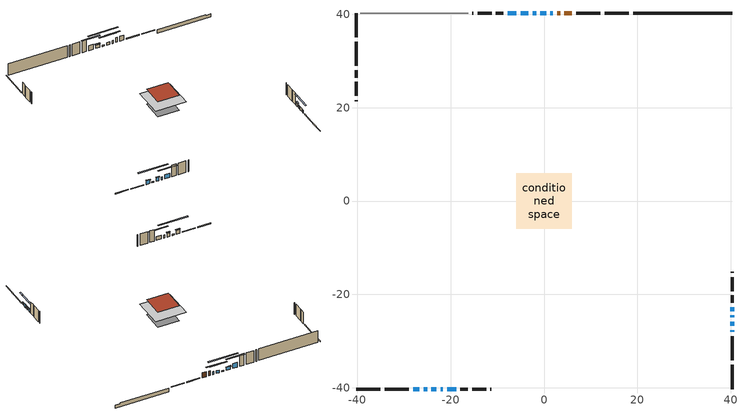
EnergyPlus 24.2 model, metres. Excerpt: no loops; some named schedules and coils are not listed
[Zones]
conditioned space
 floor adiabatic (AdiabaticFloorConstruction): -5.97,-5.97 -5.97,5.97 5.97,5.97 5.97,-5.97 z2.62
 floor foundation (Slab1 construction): -4.21,-4.21 -4.21,4.21 4.21,4.21 4.21,-4.21 z-1.34
 wall outside (RimJoist1 construction): 18.19,40.27 13.01,40.27 / -40.27,-40.27 -35.09,-40.27 / -40.27,40.27 -40.27,35.09 / 40.27,-40.27 40.27,-35.09 z0.18:0.48
 wall outside (RimJoist3 construction): 12.08,40.27 6.9,40.27 / -34.16,-40.27 -28.98,-40.27 / -40.27,34.16 -40.27,28.98 / 40.27,-34.16 40.27,-28.98 z0.18:0.48
 wall outside (AdiabaticWallConstruction 1): 5.97,40.27 4.38,40.27 / 3.45,40.27 2.83,40.27 z0.18:2.21
 wall outside (AdiabaticWallConstruction): -28.05,-40.27 -26.73,-40.27 / -24.11,-40.27 -23.09,-40.27 z0.18:1.76; 40.27,-28.05 40.27,-27.66 / 1.9,40.27 1.39,40.27 / -22.17,-40.27 -21.69,-40.27 z0.18:1.4; 40.27,-26.73 40.27,-25.87 z0.18:1.55; 0.46,40.27 -0.76,40.27 z0.18:1.25; -1.68,40.27 -2.45,40.27 / -25.8,-40.27 -25.04,-40.27 z0.18:0.64; 40.27,-24.94 40.27,-24.51 z0.18:1.53; 40.27,-23.58 40.27,-22.76 / -3.38,40.27 -5.01,40.27 z0.18:1.5; -5.93,40.27 -7.76,40.27 z0.18:2.26; -20.76,-40.27 -18.83,-40.27 z0.18:1.81
 wall outside (Wall1 construction): -8.69,40.27 -10.29,40.27 / -17.9,-40.27 -16.3,-40.27 / -40.27,28.05 -40.27,26.45 / 40.27,-21.84 40.27,-20.24 z0.18:5.06
 wall outside (Wall2 construction): -11.22,40.27 -14.18,40.27 / -15.37,-40.27 -12.41,-40.27 / -40.27,25.52 -40.27,22.56 / 40.27,-19.31 40.27,-16.35 z0.18:5.06
 wall outside (Wall3 construction): -15.11,40.27 -15.34,40.27 / -11.48,-40.27 -11.25,-40.27 / -40.27,21.63 -40.27,21.4 / 40.27,-15.42 40.27,-15.19 z0.18:5.06
 wall foundation (FoundationWall1 construction): 19.12,40.27,-1.34 19.12,40.27,0.18 38.16,40.27,0.18 38.16,40.27,-0.15 40.27,40.27,-0.15 40.27,40.27,-1.34
 wall adiabatic (Wall6 construction): -16.27,40.27 -39.34,40.27 z0.18:5.06
 window (WindowConstruction): -28.05,-40.27 -26.73,-40.27 z0.18:1.76
 window (WindowConstruction 11): 40.27,-28.05 40.27,-27.66 z0.18:1.4
 window (WindowConstruction 7): 40.27,-26.73 40.27,-25.87 z0.18:1.55
 window (WindowConstruction 8): 1.9,40.27 1.39,40.27 z0.18:1.4
 window (WindowConstruction 9): 0.46,40.27 -0.76,40.27 z0.18:1.25
 window (WindowConstruction 12): -1.69,40.27 -2.45,40.27 z0.18:0.64
 window (WindowConstruction 13): -25.8,-40.27 -25.04,-40.27 z0.18:0.64
 window (WindowConstruction 1): -24.11,-40.27 -23.09,-40.27 z0.18:1.76
 window (WindowConstruction 2): 40.27,-24.94 40.27,-24.51 z0.18:1.53
 window (WindowConstruction 3): 40.27,-23.58 40.27,-22.76 z0.18:1.5
 window (WindowConstruction 4): -3.38,40.27 -5,40.27 z0.18:1.5
 window (WindowConstruction 5): -5.93,40.27 -7.76,40.27 z0.18:2.26
 window (WindowConstruction 10): -22.17,-40.27 -21.69,-40.27 z0.18:1.4
 window (WindowConstruction 6): -20.76,-40.27 -18.83,-40.27 z0.18:1.8
 door (Door): 5.97,40.27 4.38,40.27 z0.18:2.21
 door (Door 1): 3.45,40.27 2.83,40.27 z0.18:2.21
 ceiling adiabatic (AdiabaticFloorConstruction): 5.97,-5.97 5.97,5.97 -5.97,5.97 -5.97,-5.97 z2.62
 roof outside (Roof1 construction): -4.23,4.23 -4.23,-4.23 4.23,-4.23 4.23,4.23 z5.06
shading: -26.53,-40.27 -28.25,-40.27 -28.25,-40.69 -26.53,-40.69 z1.96; 40.27,-23.08 40.27,-29.52 40.69,-29.52 40.69,-23.08 z4.34; -1.4,40.27 4.69,40.27 4.69,40.69 -1.4,40.69 z4.19; -3.55,40.27 3.25,40.27 3.25,40.69 -3.55,40.69 z4.04; -7.99,40.27 3.86,40.27 3.86,40.69 -7.99,40.69 z6.18; -19.5,-40.27 -31.34,-40.27 -31.34,-40.69 -19.5,-40.69 z6.18; -22.89,-40.27 -24.31,-40.27 -24.31,-40.69 -22.89,-40.69 z1.96; 40.27,-21.72 40.27,-27.73 40.69,-27.73 40.69,-21.72 z4.32; 40.27,-22.56 40.27,-23.78 40.69,-23.78 40.69,-22.56 z1.7; -5.21,40.27 -3.18,40.27 -3.18,40.69 -5.21,40.69 z1.7; -10.55,40.27 -3.14,40.27 -3.14,40.69 -10.55,40.69 z5.05; -16.04,-40.27 -23.55,-40.27 -23.55,-40.69 -16.04,-40.69 z4.59
[Building]
Building 1: Terrain=Suburbs
[Site:Location]
Montreal Intl AP_QC: Latitude {deg}=45.47; Longitude {deg}=-73.74; Time Zone {hr}=-5; Elevation {m}=36; Keep Site Location Information=Yes
[Site:GroundTemperature:Shallow]
2.07863, -0.316383, -0.508184, 0.628371, 5.19101, 9.73239, 13.6695, 16.1636, 16.3755, 14.347, 10.5102, 6.10817
[Site:WaterMainsTemperature]
Calculation Method=Schedule; Temperature Schedule=mains temperature schedule
[Material] Roughness=Rough; Thermal Absorptance=0.9
Name | Thickness {m} | Conductivity {W/m-K} | Density {kg/m3} | Specific Heat {J/kg-K} | Solar Absorptance | Visible Absorptance
asphalt or fiberglass shingles | 0.00635 | 0.162714 | 1121.4 | 1465.45 | 0.4 | 0.4
concrete 4.0 in. | 0.1016 | 1.803125 | 2242.8 | 837.4 | 0.7 | 0.7
concrete 8.0 in. | 0.2032 | 1.803125 | 2242.8 | 837.4 | 0.7 | 0.7
door material | 0.04445 | 0.053851 | 512.64 | 1214.23 | 0.7 | 0.7
floor covering | 0.0127 | 0.0433444 | 54.468 | 1339.84 | 0.6 | 0.6
floor rigid ins; wall rigid ins 1 | 0.512978 | 0.029427 | 32.04 | 1214.23 | 0.7 | 0.7
floor stud and cavity | 0.1397 | 1.75129 | 37.0049 | 1207.88 | 0.7 | 0.7
furniture material conditioned space 1 | 0.1524 | 0.115458 | 640.8 | 1214.23 | 0.6 | 0.6
gypsum board | 0.00254 | 0.160291 | 801 | 837.4 | 0.6 | 0.6
gypsum board 1 | 0.0127 | 0.160291 | 801 | 837.4 | 0.6 | 0.6
osb sheathing 0.5 in. | 0.0127 | 0.115458 | 512.64 | 1214.23 | 0.7 | 0.7
osb sheathing 0.5 in. 1 | 0.0127 | 0.115458 | 512.64 | 1214.23 | 0.4 | 0.4
osb sheathing 0.75 in. | 0.01905 | 0.115458 | 512.64 | 1214.23 | 0.7 | 0.7
rim joist stud and cavity | 0.0508 | 0.177588 | 50.32683 | 1063.81 | 0.6 | 0.6
rim joist stud and cavity 1 | 0.0508 | 0.151479 | 50.32683 | 1063.81 | 0.6 | 0.6
roof stud and cavity | 0.0889 | 0.469051 | 50.32683 | 1063.81 | 0.7 | 0.7
wall rigid ins | 0.051816 | 0.029427 | 32.04 | 1214.23 | 0.7 | 0.7
wall stud and cavity | 0.1397 | 0.109735 | 139.0536 | 1170.24 | 0.7 | 0.7
wall stud and cavity 1 | 0.1397 | 0.19304 | 139.0536 | 1170.24 | 0.7 | 0.7
wall stud and cavity 2 | 0.1397 | 0.396708 | 139.0536 | 1170.24 | 0.7 | 0.7
wall stud and cavity 3 | 0.1397 | 0.157561 | 139.0536 | 1170.24 | 0.7 | 0.7
wall stud and cavity 4 | 0.0889 | 0.380278 | 52.3479 | 1209.89 | 0.7 | 0.7
wall stud and cavity 5 | 0.0889 | 0.391764 | 83.0341 | 1211.67 | 0.7 | 0.7
wood siding | 0.0254 | 0.102417 | 544.68 | 1172.36 | 0.4 | 0.4
wood siding 1; wood siding 2; wood siding 3 | 0.0254 | 0.102417 | 544.68 | 1172.36 | 0.7 | 0.7
[WindowMaterial:SimpleGlazingSystem]
Name | U-Factor {W/m2-K} | Solar Heat Gain Coefficient
WindowMaterial | 2.918492 | 0.62
WindowMaterial 1 | 2.93496 | 0.6
WindowMaterial 10 | 4.33629 | 0.65
WindowMaterial 11 | 3.02808 | 0.44
WindowMaterial 12 | 3.06101 | 0.4
WindowMaterial 2 | 2.76405 | 0.47
WindowMaterial 3 | 2.78052 | 0.57
WindowMaterial 4 | 4.19775 | 0.68
WindowMaterial 5 | 2.9378 | 0.6
WindowMaterial 6 | 2.78222 | 0.58
WindowMaterial 7 | 2.76746 | 0.5
WindowMaterial 8 | 2.78392 | 0.59
WindowMaterial 9 | 4.27156 | 0.65
[Construction]
AdiabaticFloorConstruction: floor stud and cavity, floor rigid ins, osb sheathing 0.75 in., floor covering
AdiabaticWallConstruction: wood siding 2, wall rigid ins 1, wall stud and cavity 4, gypsum board 1
AdiabaticWallConstruction 1: wood siding 3, wall rigid ins 1, wall stud and cavity 4, gypsum board 1
Door; Door 1: door material
FoundationWall1 construction: concrete 8.0 in.
furniture construction conditioned space 1: furniture material conditioned space 1
PartitionWallConstruction: gypsum board 1, wall stud and cavity 5, gypsum board 1
RimJoist1 construction: wood siding 1, rim joist stud and cavity
RimJoist3 construction: wood siding 1, rim joist stud and cavity 1
Roof1 construction: asphalt or fiberglass shingles, roof stud and cavity, gypsum board
Slab1 construction: concrete 4.0 in.
Wall1 construction: wood siding, wall rigid ins, osb sheathing 0.5 in., wall stud and cavity, gypsum board 1
Wall2 construction: wood siding, osb sheathing 0.5 in., wall stud and cavity 1, gypsum board 1
Wall3 construction: wood siding, wall rigid ins, osb sheathing 0.5 in., wall stud and cavity 2, gypsum board 1
Wall6 construction: osb sheathing 0.5 in. 1, wall stud and cavity 3, gypsum board 1
WindowConstruction: WindowMaterial
WindowConstruction 1: WindowMaterial 1
WindowConstruction 10: WindowMaterial 9
WindowConstruction 11: WindowMaterial 10
WindowConstruction 12: WindowMaterial 11
WindowConstruction 13: WindowMaterial 12
WindowConstruction 2: WindowMaterial 2
WindowConstruction 3; WindowConstruction 4: WindowMaterial 3
WindowConstruction 5: WindowMaterial 4
WindowConstruction 6: WindowMaterial 5
WindowConstruction 7: WindowMaterial 6
WindowConstruction 8: WindowMaterial 7
WindowConstruction 9: WindowMaterial 8
[Zone]
conditioned space: Multiplier=1; Volume {m3}=531.3; Part of Total Floor Area=Yes
[Space]
conditioned space 1: Zone=conditioned space; Volume {m3}=531.3
[SurfaceProperty:ExposedFoundationPerimeter]
Slab1: Exposed Perimeter Calculation Method=TotalExposedPerimeter; Total Exposed Perimeter {m}=21.153
[InternalMass] Zone or ZoneList=conditioned space; Space or SpaceList=conditioned space 1
Name | Construction | Surface Area {m2}
furniture mass conditioned space 1 | furniture construction conditioned space 1 | 85.3199
partition wall mass | PartitionWallConstruction | 213.3
[Lights]
interior lighting: Zone or ZoneList or Space or SpaceList=conditioned space 1; Schedule=interior lighting schedule; Design Level Calculation Method=LightingLevel; Lighting Level {W}=343.2; Return Air Fraction=0; Fraction Radiant=0.6; Fraction Visible=0.2; Fraction Replaceable=1
[People]
occupants: Zone or ZoneList or Space or SpaceList=conditioned space 1; Number of People Schedule=occupants schedule; Number of People Calculation Method=People; Number of People=3; Fraction Radiant=0.314171; Sensible Heat Fraction=0.56303; Activity Level Schedule=occupants activity schedule; Carbon Dioxide Generation Rate {m3/s-W}=0; Enable ASHRAE 55 Comfort Warnings=No; Mean Radiant Temperature Calculation Type=EnclosureAveraged
[ElectricEquipment] Zone or ZoneList or Space or SpaceList=conditioned space 1; Design Level Calculation Method=EquipmentLevel
Name | Schedule | Design Level {W} | Fraction Latent | Fraction Radiant | Fraction Lost
clothes dryer | clothes dryer schedule | 140.772 | 0.015 | 0.081 | 0.85
clothes washer | clothes washer schedule | 32.1985 | 0.03 | 0.162 | 0.7
cooking range | cooking range schedule | 208.969 | 0.08 | 0.432 | 0.2
dishwasher | dishwasher schedule | 66.8632 | 0.3 | 0.18 | 0.4
fridge | fridge schedule | 72.9452 | 0 | 0.6 | 0
mech vent bath fan 0 | mech vent bath fan 0 schedule | 50.2 | 0 | 0 | 1
mech vent house fan | mech vent house fan schedule | 0 | 0 | 0 | 1
mech vent house fan cfis | mech vent house fan cfis schedule | 0 | 0 | 0 | 0
mech vent range fan 0 | mech vent range fan 0 schedule | 57 | 0 | 0 | 1
misc plug loads | misc plug loads schedule | 494.7 | 0.045 | 0.513 | 0.1
whole house fan | Always On Discrete | 0 | 0 | 0 | 1
[OtherEquipment] Zone or ZoneList or Space or SpaceList=conditioned space 1; Design Level Calculation Method=EquipmentLevel
Name | Fuel Type | Schedule | Design Level {W} | Fraction Latent | Fraction Radiant | Fraction Lost
clothes dryer 1 | Electricity | clothes dryer schedule | 0 | 0.015 | 0.081 | 0.85
cooking range 1 | Electricity | cooking range schedule | 0 | 0.08 | 0.432 | 0.2
general water use latent | None | general water use schedule | 59.3978 | 1 | 0 | 0
general water use sensible | None | general water use schedule | -58.539 | 0 | 0.6 | 0
mech vent house fan latent load | None | Always On Discrete | 0 | 1 | 0 | 0
mech vent house fan sensible load | None | Always On Discrete | 0 | 0 | 0 | 0
water heater energy adjustment1 | Electricity | Always On Discrete | 0.01 | 0 | 0 | 1
[ZoneInfiltration:DesignFlowRate] Zone or ZoneList or Space or SpaceList=conditioned space 1; Schedule=Always On Discrete; Design Flow Rate Calculation Method=Flow/Zone; Design Flow Rate {m3/s}=0
infil flow; natural vent flow; whole house fan flow
[ZoneControl:Thermostat]
conditioned space Thermostat: Zone or ZoneList=conditioned space; Control Type Schedule=conditioned space Thermostat Schedule; Control 1=conditioned space temperature setpoint; Temperature Difference Between Cutout And Setpoint {deltaC}=0
[ThermostatSetpoint:DualSetpoint]
conditioned space temperature setpoint: Heating Setpoint Temperature Schedule=heating setpoint; Cooling Setpoint Temperature Schedule=cooling setpoint
[AirLoopHVAC:UnitarySystem]
unit heater unitary system: Control Type=Load; Controlling Zone or Thermostat Location=conditioned space; Dehumidification Control Type=None; Availability Schedule=Always On Discrete; Supply Fan=unit heater supply fan; Fan Placement=BlowThrough; Supply Air Fan Operating Mode Schedule=unit heater auto fan schedule; Heating Coil=unit heater htg coil; DX Heating Coil Sizing Ratio=1; Use DOAS DX Cooling Coil=No; Minimum Supply Air Temperature {C}=2; Latent Load Control=SensibleOnlyLoadControl; Cooling Supply Air Flow Rate Method=None; Heating Supply Air Flow Rate Method=SupplyAirFlowRate; Heating Supply Air Flow Rate {m3/s}=0.00141584; No Load Supply Air Flow Rate Method=SupplyAirFlowRate; No Load Supply Air Flow Rate {m3/s}=0; No Load Supply Air Flow Rate Control Set To Low Speed=Yes; Maximum Supply Air Temperature {C}=48.8889; Maximum Outdoor Dry-Bulb Temperature for Supplemental Heater Operation {C}=21; Ancillary On-Cycle Electric Power {W}=0; Ancillary Off-Cycle Electric Power {W}=0
[Zone equipment]
conditioned space: electric baseboard, unit heater unitary system
[Foundation:Kiva]
Foundation Kiva 1: Initial Indoor Air Temperature {C}=18; Wall Height Above Grade {m}=0.180015; Wall Depth Below Slab {m}=0.2032
[Foundation:Kiva:Settings]
Soil Conductivity {W/m-K}=0.849921; Soil Density {kg/m3}=1842.3; Soil Specific Heat {J/kg-K}=418.7; Ground Solar Absorptivity=0.9; Ground Thermal Absorptivity=0.9; Ground Surface Roughness {m}=0.03; Far-Field Width {m}=40; Deep-Ground Boundary Condition=ZeroFlux; Deep-Ground Depth {m}=40; Minimum Cell Dimension {m}=0.2; Maximum Cell Growth Coefficient=3; Simulation Timestep=Timestep
[Exterior:Lights]
exterior lighting: Schedule=exterior lighting schedule; Design Level {W}=75.6
[EnergyManagementSystem:Sensor] Output:Variable or Output:Meter Index Key=conditioned space
Name | Output:Variable or Output:Meter
conditioned_space_clg_unmet_s | Zone Cooling Setpoint Not Met Time
conditioned_space_htg_unmet_s | Zone Heating Setpoint Not Met Time
fridge_tin_s; tin_s; tin_s_1 | Zone Mean Air Temperature
tout_s | Zone Outdoor Air Drybulb Temperature
win_s | Zone Air Humidity Ratio
[Schedule:Week:Daily]
interior lighting schedule Week Rule - Jan1-Jan27: interior lighting schedule day, interior lighting schedule day, interior lighting schedule day, interior lighting schedule day, interior lighting schedule day, interior lighting schedule day, interior lighting schedule day, interior lighting schedule default day, interior lighting schedule default day, interior lighting schedule default day, interior lighting schedule default day, interior lighting schedule default day
interior lighting schedule Week Rule - Jan28-Feb3: interior lighting schedule day, interior lighting schedule day, interior lighting schedule day, interior lighting schedule day, interior lighting schedule day 1, interior lighting schedule day 1, interior lighting schedule day 1, interior lighting schedule default day, interior lighting schedule default day, interior lighting schedule default day, interior lighting schedule default day, interior lighting schedule default day
interior lighting schedule Week Rule - Feb4-Feb24: interior lighting schedule day 1, interior lighting schedule day 1, interior lighting schedule day 1, interior lighting schedule day 1, interior lighting schedule day 1, interior lighting schedule day 1, interior lighting schedule day 1, interior lighting schedule default day, interior lighting schedule default day, interior lighting schedule default day, interior lighting schedule default day, interior lighting schedule default day
interior lighting schedule Week Rule - Feb25-Mar3: interior lighting schedule day 1, interior lighting schedule day 1, interior lighting schedule day 1, interior lighting schedule day 1, interior lighting schedule day 2, interior lighting schedule day 2, interior lighting schedule day 2, interior lighting schedule default day, interior lighting schedule default day, interior lighting schedule default day, interior lighting schedule default day, interior lighting schedule default day
interior lighting schedule Week Rule - Mar4-Mar31: interior lighting schedule day 2, interior lighting schedule day 2, interior lighting schedule day 2, interior lighting schedule day 2, interior lighting schedule day 2, interior lighting schedule day 2, interior lighting schedule day 2, interior lighting schedule default day, interior lighting schedule default day, interior lighting schedule default day, interior lighting schedule default day, interior lighting schedule default day
interior lighting schedule Week Rule - Apr1-Apr28: interior lighting schedule day 3, interior lighting schedule day 3, interior lighting schedule day 3, interior lighting schedule day 3, interior lighting schedule day 3, interior lighting schedule day 3, interior lighting schedule day 3, interior lighting schedule default day, interior lighting schedule default day, interior lighting schedule default day, interior lighting schedule default day, interior lighting schedule default day
interior lighting schedule Week Rule - Apr29-May5: interior lighting schedule day 3, interior lighting schedule day 3, interior lighting schedule day 4, interior lighting schedule day 4, interior lighting schedule day 4, interior lighting schedule day 4, interior lighting schedule day 4, interior lighting schedule default day, interior lighting schedule default day, interior lighting schedule default day, interior lighting schedule default day, interior lighting schedule default day
interior lighting schedule Week Rule - May6-May26: interior lighting schedule day 4, interior lighting schedule day 4, interior lighting schedule day 4, interior lighting schedule day 4, interior lighting schedule day 4, interior lighting schedule day 4, interior lighting schedule day 4, interior lighting schedule default day, interior lighting schedule default day, interior lighting schedule default day, interior lighting schedule default day, interior lighting schedule default day
interior lighting schedule Week Rule - May27-Jun2: interior lighting schedule day 4, interior lighting schedule day 4, interior lighting schedule day 4, interior lighting schedule day 4, interior lighting schedule day 4, interior lighting schedule day 5, interior lighting schedule day 5, interior lighting schedule default day, interior lighting schedule default day, interior lighting schedule default day, interior lighting schedule default day, interior lighting schedule default day
interior lighting schedule Week Rule - Jun3-Jun30: interior lighting schedule day 5, interior lighting schedule day 5, interior lighting schedule day 5, interior lighting schedule day 5, interior lighting schedule day 5, interior lighting schedule day 5, interior lighting schedule day 5, interior lighting schedule default day, interior lighting schedule default day, interior lighting schedule default day, interior lighting schedule default day, interior lighting schedule default day
interior lighting schedule Week Rule - Jul1-Jul28: interior lighting schedule day 6, interior lighting schedule day 6, interior lighting schedule day 6, interior lighting schedule day 6, interior lighting schedule day 6, interior lighting schedule day 6, interior lighting schedule day 6, interior lighting schedule default day, interior lighting schedule default day, interior lighting schedule default day, interior lighting schedule default day, interior lighting schedule default day
interior lighting schedule Week Rule - Jul29-Aug4: interior lighting schedule day 6, interior lighting schedule day 6, interior lighting schedule day 6, interior lighting schedule day 7, interior lighting schedule day 7, interior lighting schedule day 7, interior lighting schedule day 7, interior lighting schedule default day, interior lighting schedule default day, interior lighting schedule default day, interior lighting schedule default day, interior lighting schedule default day
interior lighting schedule Week Rule - Aug5-Aug25: interior lighting schedule day 7, interior lighting schedule day 7, interior lighting schedule day 7, interior lighting schedule day 7, interior lighting schedule day 7, interior lighting schedule day 7, interior lighting schedule day 7, interior lighting schedule default day, interior lighting schedule default day, interior lighting schedule default day, interior lighting schedule default day, interior lighting schedule default day
interior lighting schedule Week Rule - Aug26-Sep1: interior lighting schedule day 7, interior lighting schedule day 7, interior lighting schedule day 7, interior lighting schedule day 7, interior lighting schedule day 7, interior lighting schedule day 7, interior lighting schedule day 8, interior lighting schedule default day, interior lighting schedule default day, interior lighting schedule default day, interior lighting schedule default day, interior lighting schedule default day
interior lighting schedule Week Rule - Sep2-Sep29: interior lighting schedule day 8, interior lighting schedule day 8, interior lighting schedule day 8, interior lighting schedule day 8, interior lighting schedule day 8, interior lighting schedule day 8, interior lighting schedule day 8, interior lighting schedule default day, interior lighting schedule default day, interior lighting schedule default day, interior lighting schedule default day, interior lighting schedule default day
interior lighting schedule Week Rule - Sep30-Oct6: interior lighting schedule day 8, interior lighting schedule day 9, interior lighting schedule day 9, interior lighting schedule day 9, interior lighting schedule day 9, interior lighting schedule day 9, interior lighting schedule day 9, interior lighting schedule default day, interior lighting schedule default day, interior lighting schedule default day, interior lighting schedule default day, interior lighting schedule default day
interior lighting schedule Week Rule - Oct7-Oct27: interior lighting schedule day 9, interior lighting schedule day 9, interior lighting schedule day 9, interior lighting schedule day 9, interior lighting schedule day 9, interior lighting schedule day 9, interior lighting schedule day 9, interior lighting schedule default day, interior lighting schedule default day, interior lighting schedule default day, interior lighting schedule default day, interior lighting schedule default day
interior lighting schedule Week Rule - Oct28-Nov3: interior lighting schedule day 9, interior lighting schedule day 9, interior lighting schedule day 9, interior lighting schedule day 9, interior lighting schedule day 10, interior lighting schedule day 10, interior lighting schedule day 10, interior lighting schedule default day, interior lighting schedule default day, interior lighting schedule default day, interior lighting schedule default day, interior lighting schedule default day
interior lighting schedule Week Rule - Nov4-Nov24: interior lighting schedule day 10, interior lighting schedule day 10, interior lighting schedule day 10, interior lighting schedule day 10, interior lighting schedule day 10, interior lighting schedule day 10, interior lighting schedule day 10, interior lighting schedule default day, interior lighting schedule default day, interior lighting schedule default day, interior lighting schedule default day, interior lighting schedule default day
interior lighting schedule Week Rule - Nov25-Dec1: interior lighting schedule day 10, interior lighting schedule day 10, interior lighting schedule day 10, interior lighting schedule day 10, interior lighting schedule day 10, interior lighting schedule day 10, interior lighting schedule day 11, interior lighting schedule default day, interior lighting schedule default day, interior lighting schedule default day, interior lighting schedule default day, interior lighting schedule default day
interior lighting schedule Week Rule - Dec2-Dec31: interior lighting schedule day 11, interior lighting schedule day 11, interior lighting schedule day 11, interior lighting schedule day 11, interior lighting schedule day 11, interior lighting schedule day 11, interior lighting schedule day 11, interior lighting schedule default day, interior lighting schedule default day, interior lighting schedule default day, interior lighting schedule default day, interior lighting schedule default day
occupants schedule Week Rule - Jan1-Dec31: occupants schedule day, occupants schedule day, occupants schedule day, occupants schedule day, occupants schedule day, occupants schedule day, occupants schedule day, occupants schedule default day, occupants schedule default day, occupants schedule default day, occupants schedule default day, occupants schedule default day
clothes dryer schedule Week Rule - Jan1-Dec31: clothes dryer schedule day, clothes dryer schedule day, clothes dryer schedule day, clothes dryer schedule day, clothes dryer schedule day, clothes dryer schedule day, clothes dryer schedule day, clothes dryer schedule default day, clothes dryer schedule default day, clothes dryer schedule default day, clothes dryer schedule default day, clothes dryer schedule default day
clothes washer schedule Week Rule - Jan1-Dec31: clothes washer schedule day, clothes washer schedule day, clothes washer schedule day, clothes washer schedule day, clothes washer schedule day, clothes washer schedule day, clothes washer schedule day, clothes washer schedule default day, clothes washer schedule default day, clothes washer schedule default day, clothes washer schedule default day, clothes washer schedule default day
cooking range schedule Week Rule - Jan1-Dec31: cooking range schedule day, cooking range schedule day, cooking range schedule day, cooking range schedule day, cooking range schedule day, cooking range schedule day, cooking range schedule day, cooking range schedule default day, cooking range schedule default day, cooking range schedule default day, cooking range schedule default day, cooking range schedule default day
dishwasher schedule Week Rule - Jan1-Dec31: dishwasher schedule day, dishwasher schedule day, dishwasher schedule day, dishwasher schedule day, dishwasher schedule day, dishwasher schedule day, dishwasher schedule day, dishwasher schedule default day, dishwasher schedule default day, dishwasher schedule default day, dishwasher schedule default day, dishwasher schedule default day
mech vent bath fan 0 schedule Week Rule - Jan1-Dec31: mech vent bath fan 0 schedule day, mech vent bath fan 0 schedule day, mech vent bath fan 0 schedule day, mech vent bath fan 0 schedule day, mech vent bath fan 0 schedule day, mech vent bath fan 0 schedule day, mech vent bath fan 0 schedule day, mech vent bath fan 0 schedule default day, mech vent bath fan 0 schedule default day, mech vent bath fan 0 schedule default day, mech vent bath fan 0 schedule default day, mech vent bath fan 0 schedule default day
mech vent range fan 0 schedule Week Rule - Jan1-Dec31: mech vent range fan 0 schedule day, mech vent range fan 0 schedule day, mech vent range fan 0 schedule day, mech vent range fan 0 schedule day, mech vent range fan 0 schedule day, mech vent range fan 0 schedule day, mech vent range fan 0 schedule day, mech vent range fan 0 schedule default day, mech vent range fan 0 schedule default day, mech vent range fan 0 schedule default day, mech vent range fan 0 schedule default day, mech vent range fan 0 schedule default day
misc plug loads schedule Week Rule - Jan1-Dec31: misc plug loads schedule day, misc plug loads schedule day, misc plug loads schedule day, misc plug loads schedule day, misc plug loads schedule day, misc plug loads schedule day, misc plug loads schedule day, misc plug loads schedule default day, misc plug loads schedule default day, misc plug loads schedule default day, misc plug loads schedule default day, misc plug loads schedule default day
general water use schedule Week Rule - Jan1-Dec31: general water use schedule day, general water use schedule day, general water use schedule day, general water use schedule day, general water use schedule day, general water use schedule day, general water use schedule day, general water use schedule default day, general water use schedule default day, general water use schedule default day, general water use schedule default day, general water use schedule default day
exterior lighting schedule Week Rule - Jan1-Jan27: exterior lighting schedule day, exterior lighting schedule day, exterior lighting schedule day, exterior lighting schedule day, exterior lighting schedule day, exterior lighting schedule day, exterior lighting schedule day, exterior lighting schedule default day, exterior lighting schedule default day, exterior lighting schedule default day, exterior lighting schedule default day, exterior lighting schedule default day
exterior lighting schedule Week Rule - Jan28-Feb3: exterior lighting schedule day, exterior lighting schedule day, exterior lighting schedule day, exterior lighting schedule day, exterior lighting schedule day 1, exterior lighting schedule day 1, exterior lighting schedule day 1, exterior lighting schedule default day, exterior lighting schedule default day, exterior lighting schedule default day, exterior lighting schedule default day, exterior lighting schedule default day
exterior lighting schedule Week Rule - Feb4-Feb24: exterior lighting schedule day 1, exterior lighting schedule day 1, exterior lighting schedule day 1, exterior lighting schedule day 1, exterior lighting schedule day 1, exterior lighting schedule day 1, exterior lighting schedule day 1, exterior lighting schedule default day, exterior lighting schedule default day, exterior lighting schedule default day, exterior lighting schedule default day, exterior lighting schedule default day
exterior lighting schedule Week Rule - Feb25-Mar3: exterior lighting schedule day 1, exterior lighting schedule day 1, exterior lighting schedule day 1, exterior lighting schedule day 1, exterior lighting schedule day 2, exterior lighting schedule day 2, exterior lighting schedule day 2, exterior lighting schedule default day, exterior lighting schedule default day, exterior lighting schedule default day, exterior lighting schedule default day, exterior lighting schedule default day
exterior lighting schedule Week Rule - Mar4-Mar31: exterior lighting schedule day 2, exterior lighting schedule day 2, exterior lighting schedule day 2, exterior lighting schedule day 2, exterior lighting schedule day 2, exterior lighting schedule day 2, exterior lighting schedule day 2, exterior lighting schedule default day, exterior lighting schedule default day, exterior lighting schedule default day, exterior lighting schedule default day, exterior lighting schedule default day
exterior lighting schedule Week Rule - Apr1-Apr28: exterior lighting schedule day 3, exterior lighting schedule day 3, exterior lighting schedule day 3, exterior lighting schedule day 3, exterior lighting schedule day 3, exterior lighting schedule day 3, exterior lighting schedule day 3, exterior lighting schedule default day, exterior lighting schedule default day, exterior lighting schedule default day, exterior lighting schedule default day, exterior lighting schedule default day
exterior lighting schedule Week Rule - Apr29-May5: exterior lighting schedule day 3, exterior lighting schedule day 3, exterior lighting schedule day 4, exterior lighting schedule day 4, exterior lighting schedule day 4, exterior lighting schedule day 4, exterior lighting schedule day 4, exterior lighting schedule default day, exterior lighting schedule default day, exterior lighting schedule default day, exterior lighting schedule default day, exterior lighting schedule default day
exterior lighting schedule Week Rule - May6-May26: exterior lighting schedule day 4, exterior lighting schedule day 4, exterior lighting schedule day 4, exterior lighting schedule day 4, exterior lighting schedule day 4, exterior lighting schedule day 4, exterior lighting schedule day 4, exterior lighting schedule default day, exterior lighting schedule default day, exterior lighting schedule default day, exterior lighting schedule default day, exterior lighting schedule default day
exterior lighting schedule Week Rule - May27-Jun2: exterior lighting schedule day 4, exterior lighting schedule day 4, exterior lighting schedule day 4, exterior lighting schedule day 4, exterior lighting schedule day 4, exterior lighting schedule day 5, exterior lighting schedule day 5, exterior lighting schedule default day, exterior lighting schedule default day, exterior lighting schedule default day, exterior lighting schedule default day, exterior lighting schedule default day
exterior lighting schedule Week Rule - Jun3-Jun30: exterior lighting schedule day 5, exterior lighting schedule day 5, exterior lighting schedule day 5, exterior lighting schedule day 5, exterior lighting schedule day 5, exterior lighting schedule day 5, exterior lighting schedule day 5, exterior lighting schedule default day, exterior lighting schedule default day, exterior lighting schedule default day, exterior lighting schedule default day, exterior lighting schedule default day
exterior lighting schedule Week Rule - Jul1-Jul28: exterior lighting schedule day 6, exterior lighting schedule day 6, exterior lighting schedule day 6, exterior lighting schedule day 6, exterior lighting schedule day 6, exterior lighting schedule day 6, exterior lighting schedule day 6, exterior lighting schedule default day, exterior lighting schedule default day, exterior lighting schedule default day, exterior lighting schedule default day, exterior lighting schedule default day
exterior lighting schedule Week Rule - Jul29-Aug4: exterior lighting schedule day 6, exterior lighting schedule day 6, exterior lighting schedule day 6, exterior lighting schedule day 7, exterior lighting schedule day 7, exterior lighting schedule day 7, exterior lighting schedule day 7, exterior lighting schedule default day, exterior lighting schedule default day, exterior lighting schedule default day, exterior lighting schedule default day, exterior lighting schedule default day
exterior lighting schedule Week Rule - Aug5-Aug25: exterior lighting schedule day 7, exterior lighting schedule day 7, exterior lighting schedule day 7, exterior lighting schedule day 7, exterior lighting schedule day 7, exterior lighting schedule day 7, exterior lighting schedule day 7, exterior lighting schedule default day, exterior lighting schedule default day, exterior lighting schedule default day, exterior lighting schedule default day, exterior lighting schedule default day
exterior lighting schedule Week Rule - Aug26-Sep1: exterior lighting schedule day 7, exterior lighting schedule day 7, exterior lighting schedule day 7, exterior lighting schedule day 7, exterior lighting schedule day 7, exterior lighting schedule day 7, exterior lighting schedule day 8, exterior lighting schedule default day, exterior lighting schedule default day, exterior lighting schedule default day, exterior lighting schedule default day, exterior lighting schedule default day
[Schedule:Year]
interior lighting schedule: interior lighting schedule Week Rule - Jan1-Jan27, 1, 1, 1, 27, interior lighting schedule Week Rule - Jan28-Feb3, 1, 28, 2, 3, interior lighting schedule Week Rule - Feb4-Feb24, 2, 4, 2, 24, interior lighting schedule Week Rule - Feb25-Mar3, 2, 25, 3, 3, interior lighting schedule Week Rule - Mar4-Mar31, 3, 4, 3, 31, interior lighting schedule Week Rule - Apr1-Apr28, 4, 1, 4, 28, interior lighting schedule Week Rule - Apr29-May5, 4, 29, 5, 5, interior lighting schedule Week Rule - May6-May26, 5, 6, 5, 26, interior lighting schedule Week Rule - May27-Jun2, 5, 27, 6, 2, interior lighting schedule Week Rule - Jun3-Jun30, 6, 3, 6, 30, interior lighting schedule Week Rule - Jul1-Jul28, 7, 1, 7, 28, interior lighting schedule Week Rule - Jul29-Aug4, 7, 29, 8, 4, interior lighting schedule Week Rule - Aug5-Aug25, 8, 5, 8, 25, interior lighting schedule Week Rule - Aug26-Sep1, 8, 26, 9, 1, interior lighting schedule Week Rule - Sep2-Sep29, 9, 2, 9, 29, interior lighting schedule Week Rule - Sep30-Oct6, 9, 30, 10, 6, interior lighting schedule Week Rule - Oct7-Oct27, 10, 7, 10, 27, interior lighting schedule Week Rule - Oct28-Nov3, 10, 28, 11, 3, interior lighting schedule Week Rule - Nov4-Nov24, 11, 4, 11, 24, interior lighting schedule Week Rule - Nov25-Dec1, 11, 25, 12, 1, interior lighting schedule Week Rule - Dec2-Dec31, 12, 2, 12, 31
occupants schedule: occupants schedule Week Rule - Jan1-Dec31, 1, 1, 12, 31
clothes dryer schedule: clothes dryer schedule Week Rule - Jan1-Dec31, 1, 1, 12, 31
clothes washer schedule: clothes washer schedule Week Rule - Jan1-Dec31, 1, 1, 12, 31
cooking range schedule: cooking range schedule Week Rule - Jan1-Dec31, 1, 1, 12, 31
dishwasher schedule: dishwasher schedule Week Rule - Jan1-Dec31, 1, 1, 12, 31
mech vent bath fan 0 schedule: mech vent bath fan 0 schedule Week Rule - Jan1-Dec31, 1, 1, 12, 31
mech vent range fan 0 schedule: mech vent range fan 0 schedule Week Rule - Jan1-Dec31, 1, 1, 12, 31
misc plug loads schedule: misc plug loads schedule Week Rule - Jan1-Dec31, 1, 1, 12, 31
general water use schedule: general water use schedule Week Rule - Jan1-Dec31, 1, 1, 12, 31
exterior lighting schedule: exterior lighting schedule Week Rule - Jan1-Jan27, 1, 1, 1, 27, exterior lighting schedule Week Rule - Jan28-Feb3, 1, 28, 2, 3, exterior lighting schedule Week Rule - Feb4-Feb24, 2, 4, 2, 24, exterior lighting schedule Week Rule - Feb25-Mar3, 2, 25, 3, 3, exterior lighting schedule Week Rule - Mar4-Mar31, 3, 4, 3, 31, exterior lighting schedule Week Rule - Apr1-Apr28, 4, 1, 4, 28, exterior lighting schedule Week Rule - Apr29-May5, 4, 29, 5, 5, exterior lighting schedule Week Rule - May6-May26, 5, 6, 5, 26, exterior lighting schedule Week Rule - May27-Jun2, 5, 27, 6, 2, exterior lighting schedule Week Rule - Jun3-Jun30, 6, 3, 6, 30, exterior lighting schedule Week Rule - Jul1-Jul28, 7, 1, 7, 28, exterior lighting schedule Week Rule - Jul29-Aug4, 7, 29, 8, 4, exterior lighting schedule Week Rule - Aug5-Aug25, 8, 5, 8, 25, exterior lighting schedule Week Rule - Aug26-Sep1, 8, 26, 9, 1, exterior lighting schedule Week Rule - Sep2-Sep29, 9, 2, 9, 29, exterior lighting schedule Week Rule - Sep30-Oct6, 9, 30, 10, 6, exterior lighting schedule Week Rule - Oct7-Oct27, 10, 7, 10, 27, exterior lighting schedule Week Rule - Oct28-Nov3, 10, 28, 11, 3, exterior lighting schedule Week Rule - Nov4-Nov24, 11, 4, 11, 24, exterior lighting schedule Week Rule - Nov25-Dec1, 11, 25, 12, 1, exterior lighting schedule Week Rule - Dec2-Dec31, 12, 2, 12, 31
[Schedule:Constant]
Name | Hourly Value
occupants activity schedule | 117.228
fridge schedule; unit heater auto fan schedule | 0
mech vent house fan schedule; mech vent house fan cfis schedule; Always On Discrete | 1
[Schedule:Compact]
conditioned space Thermostat Schedule: Through: 12/31, For: AllDays, Until: 24:00, 4
mains temperature schedule: Through: 01/01, For: AllDays, Until: 24:00, 6.56833, Through: 01/02, For: AllDays, Until: 24:00, 6.48722, Through: 01/03, For: AllDays, Until: 24:00, 6.40722, Through: 01/04, For: AllDays, Until: 24:00, 6.32889, Through: 01/05, For: AllDays, Until: 24:00, 6.25167, Through: 01/06, For: AllDays, Until: 24:00, 6.17611, Through: 01/07, For: AllDays, Until: 24:00, 6.10222, Through: 01/08, For: AllDays, Until: 24:00, 6.02944, Through: 01/09, For: AllDays, Until: 24:00, 5.95833, Through: 01/10, For: AllDays, Until: 24:00, 5.88889, Through: 01/11, For: AllDays, Until: 24:00, 5.82056, Through: 01/12, For: AllDays, Until: 24:00, 5.75444, Through: 01/13, For: AllDays, Until: 24:00, 5.68944, Through: 01/14, For: AllDays, Until: 24:00, 5.62611, Through: 01/15, For: AllDays, Until: 24:00, 5.56444, Through: 01/16, For: AllDays, Until: 24:00, 5.50444, Through: 01/17, For: AllDays, Until: 24:00, 5.44611, Through: 01/18, For: AllDays, Until: 24:00, 5.38944, Through: 01/19, For: AllDays, Until: 24:00, 5.33389, Through: 01/20, For: AllDays, Until: 24:00, 5.28111, Through: 01/21, For: AllDays, Until: 24:00, 5.22944, Through: 01/22, For: AllDays, Until: 24:00, 5.17944, Through: 01/23, For: AllDays, Until: 24:00, 5.13111, Through: 01/24, For: AllDays, Until: 24:00, 5.085, Through: 01/25, For: AllDays, Until: 24:00, 5.04056, Through: 01/26, For: AllDays, Until: 24:00, 4.99778, Through: 01/27, For: AllDays, Until: 24:00, 4.95667, Through: 01/28, For: AllDays, Until: 24:00, 4.91778, Through: 01/29, For: AllDays, Until: 24:00, 4.88056, Through: 01/30, For: AllDays, Until: 24:00, 4.845, Through: 01/31, For: AllDays, Until: 24:00, 4.81167, Through: 02/01, For: AllDays, Until: 24:00, 4.77944, Through: 02/02, For: AllDays, Until: 24:00, 4.75, Through: 02/03, For: AllDays, Until: 24:00, 4.72167, Through: 02/04, For: AllDays, Until: 24:00, 4.69611, Through: 02/05, For: AllDays, Until: 24:00, 4.67167, Through: 02/06, For: AllDays, Until: 24:00, 4.64944, Through: 02/07, For: AllDays, Until: 24:00, 4.62889, Through: 02/08, For: AllDays, Until: 24:00, 4.61056, Through: 02/09, For: AllDays, Until: 24:00, 4.59389, Through: 02/10, For: AllDays, Until: 24:00, 4.57944, Through: 02/11, For: AllDays, Until: 24:00, 4.56667, Through: 02/12, For: AllDays, Until: 24:00, 4.55611, Through: 02/13, For: AllDays, Until: 24:00, 4.54722, Through: 02/14, For: AllDays, Until: 24:00, 4.54056, Through: 02/15, For: AllDays, Until: 24:00, 4.53556, Through: 02/16, For: AllDays, Until: 24:00, 4.53278, Through: 02/17, For: AllDays, Until: 24:00, 4.53167, Through: 02/18, For: AllDays, Until: 24:00, 4.53278, Through: 02/19, For: AllDays, Until: 24:00, 4.53556, Through: 02/20, For: AllDays, Until: 24:00, 4.54056, Through: 02/21, For: AllDays, Until: 24:00, 4.54722, Through: 02/22, For: AllDays, Until: 24:00, 4.55611, Through: 02/23, For: AllDays, Until: 24:00, 4.56667, Through: 02/24, For: AllDays, Until: 24:00, 4.57944, Through: 02/25, For: AllDays, Until: 24:00, 4.59389, Through: 02/26, For: AllDays, Until: 24:00, 4.61056, Through: 02/27, For: AllDays, Until: 24:00, 4.62889, Through: 02/28, For: AllDays, Until: 24:00, 4.64889, Through: 03/01, For: AllDays, Until: 24:00, 4.67111, Through: 03/02, For: AllDays, Until: 24:00, 4.69556, Through: 03/03, For: AllDays, Until: 24:00, 4.72167, Through: 03/04, For: AllDays, Until: 24:00, 4.74944, Through: 03/05, For: AllDays, Until: 24:00, 4.77944, Through: 03/06, For: AllDays, Until: 24:00, 4.81111, Through: 03/07, For: AllDays, Until: 24:00, 4.84444, Through: 03/08, For: AllDays, Until: 24:00, 4.88, Through: 03/09, For: AllDays, Until: 24:00, 4.91722, Through: 03/10, For: AllDays, Until: 24:00, 4.95611, Through: 03/11, For: AllDays, Until: 24:00, 4.99722, Through: 03/12, For: AllDays, Until: 24:00, 5.04, Through: 03/13, For: AllDays, Until: 24:00, 5.08444, Through: 03/14, For: AllDays, Until: 24:00, 5.13056, Through: 03/15, For: AllDays, Until: 24:00, 5.17889, Through: 03/16, For: AllDays, Until: 24:00, 5.22833, Through: 03/17, For: AllDays, Until: 24:00, 5.28, Through: 03/18, For: AllDays, Until: 24:00, 5.33333, Through: 03/19, For: AllDays, Until: 24:00, 5.38833, Through: 03/20, For: AllDays, Until: 24:00, 5.445, Through: 03/21, For: AllDays, Until: 24:00, 5.50333, Through: 03/22, For: AllDays, Until: 24:00, 5.56333, Through: 03/23, For: AllDays, Until: 24:00, 5.625, Through: 03/24, For: AllDays, Until: 24:00, 5.68833, Through: 03/25, For: AllDays, Until: 24:00, 5.75333, Through: 03/26, For: AllDays, Until: 24:00, 5.81944, Through: 03/27, For: AllDays, Until: 24:00, 5.88778, Through: 03/28, For: AllDays, Until: 24:00, 5.95722, Through: 03/29, For: AllDays, Until: 24:00, 6.02833, Through: 03/30, For: AllDays, Until: 24:00, 6.10111, Through: 03/31, For: AllDays, Until: 24:00, 6.175, Through: 04/01, For: AllDays, Until: 24:00, 6.25056, Through: 04/02, For: AllDays, Until: 24:00, 6.32778, Through: 04/03, For: AllDays, Until: 24:00, 6.40611, Through: 04/04, For: AllDays, Until: 24:00, 6.48556, Through: 04/05, For: AllDays, Until: 24:00, 6.56722, Through: 04/06, For: AllDays, Until: 24:00, 6.64944, Through: 04/07, For: AllDays, Until: 24:00, 6.73333, Through: 04/08, For: AllDays, Until: 24:00, 6.81833, Through: 04/09, For: AllDays, Until: 24:00, 6.905, Through: 04/10, For: AllDays, Until: 24:00, 6.99278, Through: 04/11, For: AllDays, Until: 24:00, 7.08111, Through: 04/12, For: AllDays, Until: 24:00, 7.17167, Through: 04/13, For: AllDays, Until: 24:00, 7.26278, Through: 04/14, For: AllDays, Until: 24:00, 7.355, Through: 04/15, For: AllDays, Until: 24:00, 7.44833, Through: 04/16, For: AllDays, Until: 24:00, 7.54278, Through: 04/17, For: AllDays, Until: 24:00, 7.63889, Through: 04/18, For: AllDays, Until: 24:00, 7.735, Through: 04/19, For: AllDays, Until: 24:00, 7.83278, Through: 04/20, For: AllDays, Until: 24:00, 7.93167, Through: 04/21, For: AllDays, Until: 24:00, 8.03111, Through: 04/22, For: AllDays, Until: 24:00, 8.13167, Through: 04/23, For: AllDays, Until: 24:00, 8.23278, Through: 04/24, For: AllDays, Until: 24:00, 8.335, Through: 04/25, For: AllDays, Until: 24:00, 8.43778, Through: 04/26, For: AllDays, Until: 24:00, 8.54167, Through: 04/27, For: AllDays, Until: 24:00, 8.64611, Through: 04/28, For: AllDays, Until: 24:00, 8.75167, Through: 04/29, For: AllDays, Until: 24:00, 8.85778, Through: 04/30, For: AllDays, Until: 24:00, 8.96444, Through: 05/01, For: AllDays, Until: 24:00, 9.07167, Through: 05/02, For: AllDays, Until: 24:00, 9.17944, Through: 05/03, For: AllDays, Until: 24:00, 9.28778, Through: 05/04, For: AllDays, Until: 24:00, 9.39667, Through: 05/05, For: AllDays, Until: 24:00, 9.50667, Through: 05/06, For: AllDays, Until: 24:00, 9.61667, Through: 05/07, For: AllDays, Until: 24:00, 9.72667, Through: 05/08, For: AllDays, Until: 24:00, 9.83778, Through: 05/09, For: AllDays, Until: 24:00, 9.94889, Through: 05/10, For: AllDays, Until: 24:00, 10.0606, Through: 05/11, For: AllDays, Until: 24:00, 10.1722, Through: 05/12, For: AllDays, Until: 24:00, 10.2844, Through: 05/13, For: AllDays, Until: 24:00, 10.3967, Through: 05/14, For: AllDays, Until: 24:00, 10.5094, Through: 05/15, For: AllDays, Until: 24:00, 10.6222, Through: 05/16, For: AllDays, Until: 24:00, 10.735, Through: 05/17, For: AllDays, Until: 24:00, 10.8478, Through: 05/18, For: AllDays, Until: 24:00, 10.9611, Through: 05/19, For: AllDays, Until: 24:00, 11.0744, Through: 05/20, For: AllDays, Until: 24:00, 11.1872, Through: 05/21, For: AllDays, Until: 24:00, 11.3006, Through: 05/22, For: AllDays, Until: 24:00, 11.4133, Through: 05/23, For: AllDays, Until: 24:00, 11.5267, Through: 05/24, For: AllDays, Until: 24:00, 11.6394, Through: 05/25, For: AllDays, Until: 24:00, 11.7522, Through: 05/26, For: AllDays, Until: 24:00, 11.8644, Through: 05/27, For: AllDays, Until: 24:00, 11.9767, Through: 05/28, For: AllDays, Until: 24:00, 12.0889, Through: 05/29, For: AllDays, Until: 24:00, 12.2006, Through: 05/30, For: AllDays, Until: 24:00, 12.3122, Through: 05/31, For: AllDays, Until: 24:00, 12.4228, Through: 06/01, For: AllDays, Until: 24:00, 12.5339, Through: 06/02, For: AllDays, Until: 24:00, 12.6439, Through: 06/03, For: AllDays, Until: 24:00, 12.7539, Through: 06/04, For: AllDays, Until: 24:00, 12.8628, Through: 06/05, For: AllDays, Until: 24:00, 12.9717, Through: 06/06, For: AllDays, Until: 24:00, 13.08, Through: 06/07, For: AllDays, Until: 24:00, 13.1878, Through: 06/08, For: AllDays, Until: 24:00, 13.2944, Through: 06/09, For: AllDays, Until: 24:00, 13.4011, Through: 06/10, For: AllDays, Until: 24:00, 13.5067, Through: 06/11, For: AllDays, Until: 24:00, 13.6117, Through: 06/12, For: AllDays, Until: 24:00, 13.7156, Through: 06/13, For: AllDays, Until: 24:00, 13.8194, Through: 06/14, For: AllDays, Until: 24:00, 13.9222, Through: 06/15, For: AllDays, Until: 24:00, 14.0239, Through: 06/16, For: AllDays, Until: 24:00, 14.125, Through: 06/17, For: AllDays, Until: 24:00, 14.225, Through: 06/18, For: AllDays, Until: 24:00, 14.3239, Through: 06/19, For: AllDays, Until: 24:00, 14.4222, Through: 06/20, For: AllDays, Until: 24:00, 14.5194, Through: 06/21, For: AllDays, Until: 24:00, 14.6156, Through: 06/22, For: AllDays, Until: 24:00, 14.7106, Through: 06/23, For: AllDays, Until: 24:00, 14.805, Through: 06/24, For: AllDays, Until: 24:00, 14.8978, Through: 06/25, For: AllDays, Until: 24:00, 14.9894, Through: 06/26, For: AllDays, Until: 24:00, 15.0806, Through: 06/27, For: AllDays, Until: 24:00, 15.17, Through: 06/28, For: AllDays, Until: 24:00, 15.2583, Through: 06/29, For: AllDays, Until: 24:00, 15.3456, Through: 06/30, For: AllDays, Until: 24:00, 15.4311, Through: 07/01, For: AllDays, Until: 24:00, 15.5161, Through: 07/02, For: AllDays, Until: 24:00, 15.5989, Through: 07/03, For: AllDays, Until: 24:00, 15.6811, Through: 07/04, For: AllDays, Until: 24:00, 15.7617, Through: 07/05, For: AllDays, Until: 24:00, 15.8411, Through: 07/06, For: AllDays, Until: 24:00, 15.9189, Through: 07/07, For: AllDays, Until: 24:00, 15.995, Through: 07/08, For: AllDays, Until: 24:00, 16.07, Through: 07/09, For: AllDays, Until: 24:00, 16.1433, Through: 07/10, For: AllDays, Until: 24:00, 16.2156, Through: 07/11, For: AllDays, Until: 24:00, 16.2861, Through: 07/12, For: AllDays, Until: 24:00, 16.355, Through: 07/13, For: AllDays, Until: 24:00, 16.4222, Through: 07/14, For: AllDays, Until: 24:00, 16.4878, Through: 07/15, For: AllDays, Until: 24:00, 16.5522, Through: 07/16, For: AllDays, Until: 24:00, 16.615, Through: 07/17, For: AllDays, Until: 24:00, 16.6756, Through: 07/18, For: AllDays, Until: 24:00, 16.735, Through: 07/19, For: AllDays, Until: 24:00, 16.7928, Through: 07/20, For: AllDays, Until: 24:00, 16.8489, Through: 07/21, For: AllDays, Until: 24:00, 16.9028, Through: 07/22, For: AllDays, Until: 24:00, 16.9556, Through: 07/23, For: AllDays, Until: 24:00, 17.0061, Through: 07/24, For: AllDays, Until: 24:00, 17.0556, Through: 07/25, For: AllDays, Until: 24:00, 17.1028, Through: 07/26, For: AllDays, Until: 24:00, 17.1483, Through: 07/27, For: AllDays, Until: 24:00, 17.1917, Through: 07/28, For: AllDays, Until: 24:00, 17.2339, Through: 07/29, For: AllDays, Until: 24:00, 17.2739, Through: 07/30, For: AllDays, Until: 24:00, 17.3122, Through: 07/31, For: AllDays, Until: 24:00, 17.3489, Through: 08/01, For: AllDays, Until: 24:00, 17.3833, Through: 08/02, For: AllDays, Until: 24:00, 17.4161, Through: 08/03, For: AllDays, Until: 24:00, 17.4467, Through: 08/04, For: AllDays, Until: 24:00, 17.4761, Through: 08/05, For: AllDays, Until: 24:00, 17.5028, Through: 08/06, For: AllDays, Until: 24:00, 17.5283, Through: 08/07, For: AllDays, Until: 24:00, 17.5517, Through: 08/08, For: AllDays, Until: 24:00, 17.5728, Through: 08/09, For: AllDays, Until: 24:00, 17.5922, Through: 08/10, For: AllDays, Until: 24:00, 17.61, Through: 08/11, For: AllDays, Until: 24:00, 17.6256, Through: 08/12, For: AllDays, Until: 24:00, 17.6394, Through: 08/13, For: AllDays, Until: 24:00, 17.6511, Through: 08/14, For: AllDays, Until: 24:00, 17.6611, Through: 08/15, For: AllDays, Until: 24:00, 17.6689, Through: 08/16, For: AllDays, Until: 24:00, 17.675, Through: 08/17, For: AllDays, Until: 24:00, 17.6789, Through: 08/18, For: AllDays, Until: 24:00, 17.6811, Through: 08/19, For: AllDays, Until: 24:00, 17.6811, Through: 08/20, For: AllDays, Until: 24:00, 17.6794, Through: 08/21, For: AllDays, Until: 24:00, 17.6756, Through: 08/22, For: AllDays, Until: 24:00, 17.67, Through: 08/23, For: AllDays, Until: 24:00, 17.6622, Through: 08/24, For: AllDays, Until: 24:00, 17.6528, Through: 08/25, For: AllDays, Until: 24:00, 17.6411, Through: 08/26, For: AllDays, Until: 24:00, 17.6278, Through: 08/27, For: AllDays, Until: 24:00, 17.6122, Through: 08/28, For: AllDays, Until: 24:00, 17.595, Through: 08/29, For: AllDays, Until: 24:00, 17.5756, Through: 08/30, For: AllDays, Until: 24:00, 17.5544, Through: 08/31, For: AllDays, Until: 24:00, 17.5311, Through: 09/01, For: AllDays, Until: 24:00, 17.5061, Through: 09/02, For: AllDays, Until: 24:00, 17.4794, Through: 09/03, For: AllDays, Until: 24:00, 17.4506, Through: 09/04, For: AllDays, Until: 24:00, 17.42, Through: 09/05, For: AllDays, Until: 24:00, 17.3878, Through: 09/06, For: AllDays, Until: 24:00, 17.3533, Through: 09/07, For: AllDays, Until: 24:00, 17.3172, Through: 09/08, For: AllDays, Until: 24:00, 17.2789, Through: 09/09, For: AllDays, Until: 24:00, 17.2389, Through: 09/10, For: AllDays, Until: 24:00, 17.1972, Through: 09/11, For: AllDays, Until: 24:00, 17.1539, Through: 09/12, For: AllDays, Until: 24:00, 17.1083, Through: 09/13, For: AllDays, Until: 24:00, 17.0617, Through: 09/14, For: AllDays, Until: 24:00, 17.0128, Through: 09/15, For: AllDays, Until: 24:00, 16.9622, Through: 09/16, For: AllDays, Until: 24:00, 16.9094, Through: 09/17, For: AllDays, Until: 24:00, 16.8556, Through: 09/18, For: AllDays, Until: 24:00, 16.8, Through: 09/19, For: AllDays, Until: 24:00, 16.7422, Through: 09/20, For: AllDays, Until: 24:00, 16.6833, Through: 09/21, For: AllDays, Until: 24:00, 16.6228, Through: 09/22, For: AllDays, Until: 24:00, 16.56, Through: 09/23, For: AllDays, Until: 24:00, 16.4961, Through: 09/24, For: AllDays, Until: 24:00, 16.4306, Through: 09/25, For: AllDays, Until: 24:00, 16.3633, Through: 09/26, For: AllDays, Until: 24:00, 16.295, Through: 09/27, For: AllDays, Until: 24:00, 16.2244, Through: 09/28, For: AllDays, Until: 24:00, 16.1528, Through: 09/29, For: AllDays, Until: 24:00, 16.0794, Through: 09/30, For: AllDays, Until: 24:00, 16.0044, Through: 10/01, For: AllDays, Until: 24:00, 15.9283, Through: 10/02, For: AllDays, Until: 24:00, 15.8511, Through: 10/03, For: AllDays, Until: 24:00, 15.7717, Through: 10/04, For: AllDays, Until: 24:00, 15.6917, Through: 10/05, For: AllDays, Until: 24:00, 15.6094, Through: 10/06, For: AllDays, Until: 24:00, 15.5267, Through: 10/07, For: AllDays, Until: 24:00, 15.4422, Through: 10/08, For: AllDays, Until: 24:00, 15.3567, Through: 10/09, For: AllDays, Until: 24:00, 15.2694, Through: 10/10, For: AllDays, Until: 24:00, 15.1811, Through: 10/11, For: AllDays, Until: 24:00, 15.0917, Through: 10/12, For: AllDays, Until: 24:00, 15.0011, Through: 10/13, For: AllDays, Until: 24:00, 14.9094, Through: 10/14, For: AllDays, Until: 24:00, 14.8167, Through: 10/15, For: AllDays, Until: 24:00, 14.7228, Through: 10/16, For: AllDays, Until: 24:00, 14.6278, Through: 10/17, For: AllDays, Until: 24:00, 14.5317, Through: 10/18, For: AllDays, Until: 24:00, 14.4344, Through: 10/19, For: AllDays, Until: 24:00, 14.3367, Through: 10/20, For: AllDays, Until: 24:00, 14.2378, Through: 10/21, For: AllDays, Until: 24:00, 14.1378, Through: 10/22, For: AllDays, Until: 24:00, 14.0367, Through: 10/23, For: AllDays, Until: 24:00, 13.935, Through: 10/24, For: AllDays, Until: 24:00, 13.8322, Through: 10/25, For: AllDays, Until: 24:00, 13.7289, Through: 10/26, For: AllDays, Until: 24:00, 13.625, Through: 10/27, For: AllDays, Until: 24:00, 13.52, Through: 10/28, For: AllDays, Until: 24:00, 13.4144, Through: 10/29, For: AllDays, Until: 24:00, 13.3083, Through: 10/30, For: AllDays, Until: 24:00, 13.2011, Through: 10/31, For: AllDays, Until: 24:00, 13.0939, Through: 11/01, For: AllDays, Until: 24:00, 12.9856, Through: 11/02, For: AllDays, Until: 24:00, 12.8767, Through: 11/03, For: AllDays, Until: 24:00, 12.7678, Through: 11/04, For: AllDays, Until: 24:00, 12.6578, Through: 11/05, For: AllDays, Until: 24:00, 12.5478, Through: 11/06, For: AllDays, Until: 24:00, 12.4372, Through: 11/07, For: AllDays, Until: 24:00, 12.3261, Through: 11/08, For: AllDays, Until: 24:00, 12.215, Through: 11/09, For: AllDays, Until: 24:00, 12.1033, Through: 11/10, For: AllDays, Until: 24:00, 11.9911, Through: 11/11, For: AllDays, Until: 24:00, 11.8789, Through: 11/12, For: AllDays, Until: 24:00, 11.7667, Through: 11/13, For: AllDays, Until: 24:00, 11.6539, Through: 11/14, For: AllDays, Until: 24:00, 11.5411, Through: 11/15, For: AllDays, Until: 24:00, 11.4278, Through: 11/16, For: AllDays, Until: 24:00, 11.315, Through: 11/17, For: AllDays, Until: 24:00, 11.2017, Through: 11/18, For: AllDays, Until: 24:00, 11.0889, Through: 11/19, For: AllDays, Until: 24:00, 10.9756, Through: 11/20, For: AllDays, Until: 24:00, 10.8622, Through: 11/21, For: AllDays, Until: 24:00, 10.7494, Through: 11/22, For: AllDays, Until: 24:00, 10.6367, Through: 11/23, For: AllDays, Until: 24:00, 10.5239, Through: 11/24, For: AllDays, Until: 24:00, 10.4111, Through: 11/25, For: AllDays, Until: 24:00, 10.2989, Through: 11/26, For: AllDays, Until: 24:00, 10.1867, Through: 11/27, For: AllDays, Until: 24:00, 10.0744, Through: 11/28, For: AllDays, Until: 24:00, 9.96333, Through: 11/29, For: AllDays, Until: 24:00, 9.85167, Through: 11/30, For: AllDays, Until: 24:00, 9.74111, Through: 12/01, For: AllDays, Until: 24:00, 9.63056, Through: 12/02, For: AllDays, Until: 24:00, 9.52056, Through: 12/03, For: AllDays, Until: 24:00, 9.41111, Through: 12/04, For: AllDays, Until: 24:00, 9.30167, Through: 12/05, For: AllDays, Until: 24:00, 9.19333, Through: 12/06, For: AllDays, Until: 24:00, 9.08556, Through: 12/07, For: AllDays, Until: 24:00, 8.97778, Through: 12/08, For: AllDays, Until: 24:00, 8.87111, Through: 12/09, For: AllDays, Until: 24:00, 8.765, Through: 12/10, For: AllDays, Until: 24:00, 8.66, Through: 12/11, For: AllDays, Until: 24:00, 8.555, Through: 12/12, For: AllDays, Until: 24:00, 8.45111, Through: 12/13, For: AllDays, Until: 24:00, 8.34833, Through: 12/14, For: AllDays, Until: 24:00, 8.24611, Through: 12/15, For: AllDays, Until: 24:00, 8.14444, Through: 12/16, For: AllDays, Until: 24:00, 8.04389, Through: 12/17, For: AllDays, Until: 24:00, 7.94444, Through: 12/18, For: AllDays, Until: 24:00, 7.84556, Through: 12/19, For: AllDays, Until: 24:00, 7.74778, Through: 12/20, For: AllDays, Until: 24:00, 7.65111, Through: 12/21, For: AllDays, Until: 24:00, 7.555, Through: 12/22, For: AllDays, Until: 24:00, 7.46056, Through: 12/23, For: AllDays, Until: 24:00, 7.36667, Through: 12/24, For: AllDays, Until: 24:00, 7.27444, Through: 12/25, For: AllDays, Until: 24:00, 7.18278, Through: 12/26, For: AllDays, Until: 24:00, 7.09278, Through: 12/27, For: AllDays, Until: 24:00, 7.00389, Through: 12/28, For: AllDays, Until: 24:00, 6.91611, Through: 12/29, For: AllDays, Until: 24:00, 6.82944, Through: 12/30, For: AllDays, Until: 24:00, 6.74389, Through: 12/31, For: AllDays, Until: 24:00, 6.66
